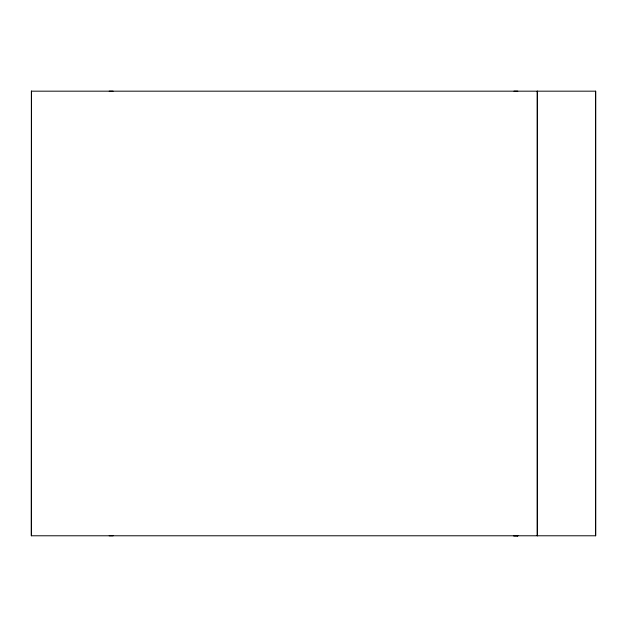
<?xml version="1.0" encoding="UTF-8"?>
<svg xmlns="http://www.w3.org/2000/svg" width="627" height="627" viewBox="0 0 627 627"><rect width="100%" height="100%" fill="white"/><g stroke="black" fill="none" stroke-linecap="round" stroke-linejoin="round"><path stroke-width="0.94" d="M31.35 535.779L31.421 91.166L31.35 535.779L595.65 535.779L595.642 91.174L31.35 91.174M517.808 91.174L513.968 91.166M595.65 535.779L595.642 91.174M517.8 535.787L513.521 535.771L517.878 535.779L517.408 535.779M109.192 91.174L113.087 91.174M109.192 535.779L113.087 535.779M537.3 91.174L537.292 535.779L537.3 91.174"/></g></svg>
